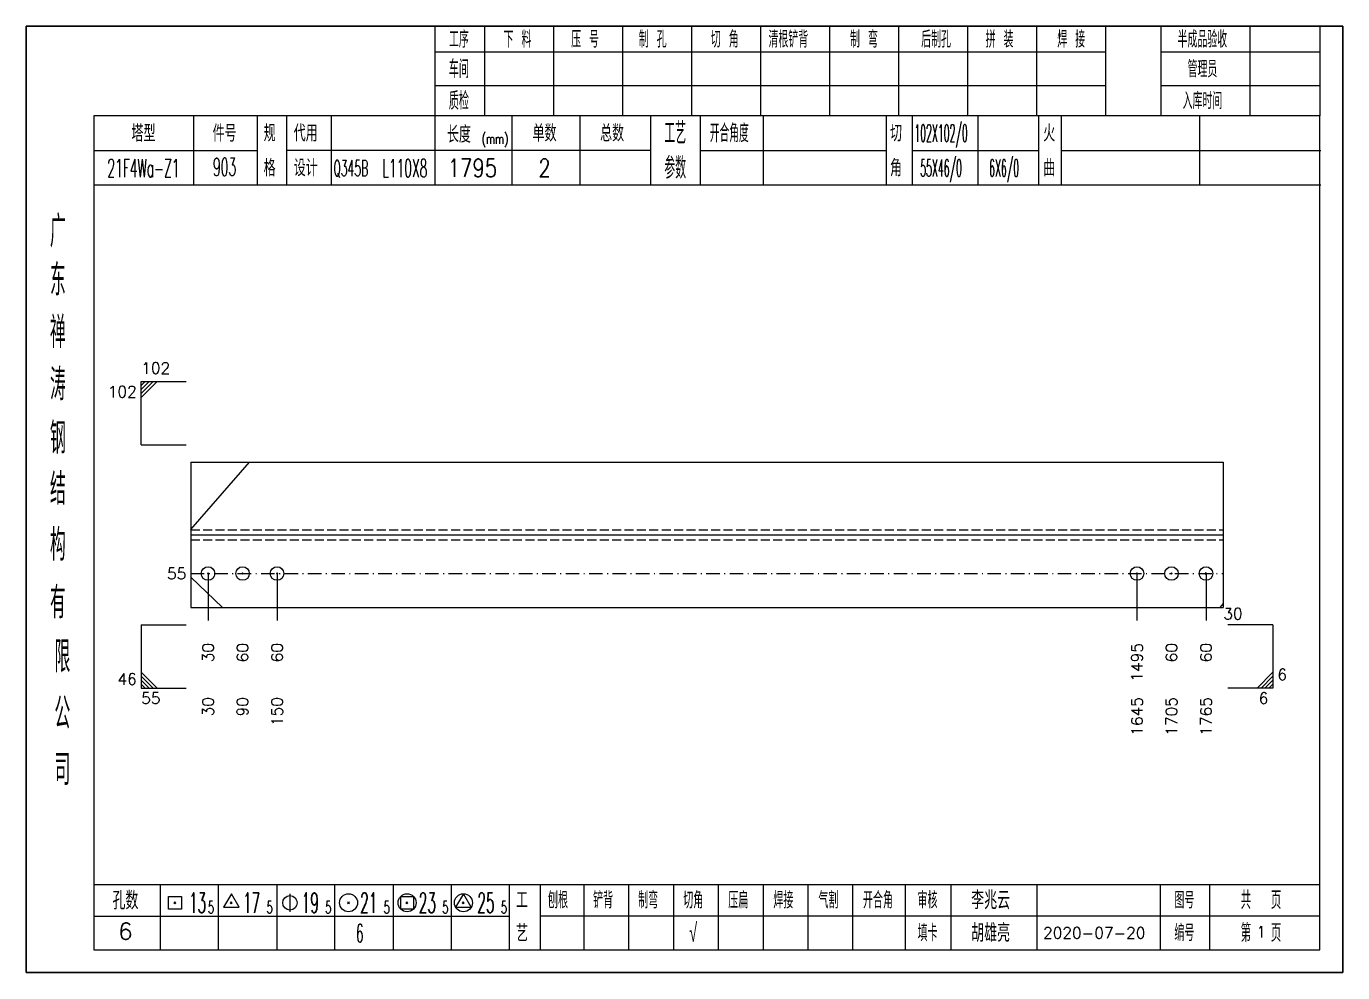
# Model space of a CAD drawing. Extents: x 1310 to 15542, y -76 to 8381.
# Drawn here: x 1516.4 to 1808.6, y -76.1 to 133.9 of the extents above; entities that cross this region are included whole.
import ezdxf
from ezdxf.enums import TextEntityAlignment as Align

# ---------------------------------------------------------------- set-up
doc = ezdxf.new("R2010")
doc.units = 0
doc.header["$MEASUREMENT"] = 0
doc.linetypes.add('一点画线', pattern=[5.2, 3, -1, 0.2, -1])
doc.linetypes.add('虚线', pattern=[2.75, 2, -0.75])
doc.layers.get('0').update_dxf_attribs({"linetype": 'CONTINUOUS', "lineweight": 25})
for name, color, linetype, lineweight in [('1', 7, 'CONTINUOUS', 25), ('4', 7, 'CONTINUOUS', 25), ('5', 7, 'CONTINUOUS', 25)]:
    doc.layers.add(name, color=color, linetype=linetype, lineweight=lineweight)
doc.styles.get("Standard").update_dxf_attribs({"font": 'simplex.shx', "width": 0.7, "height": 3, "bigfont": 'gbhzfs.shx'})

# ---------------------------------------------------------------- blocks, each defined once
blk = doc.blocks.new('孔21.5')
at = {"layer": '5', "color": 7, "linetype": 'Continuous', "lineweight": 13}
for p, q in [((-0.1, -0.1), (0.1, 0.1)), ((0.1, -0.1), (-0.1, 0.1))]:
    blk.add_line(p, q, dxfattribs=at)
blk.add_circle((0, 0), 1, dxfattribs=at)
blk = doc.blocks.new('CTJGK')
at = {"color": 6, "linetype": 'Continuous'}
for p, q in [((0, 209.97), (292.13, 209.97)), ((0, 0), (0, 209.97)), ((292.13, 209.97), (292.13, 0)), ((292.13, 0), (0, 0))]:
    blk.add_line(p, q, dxfattribs=at)

msp = doc.modelspace()

# ---------------------------------------------------------------- linework, layer by layer
at = {"color": 7, "linetype": 'Continuous', "lineweight": 13}
for p, q in [((1541.922, 55.034), (1551.922, 55.034)), ((1541.922, 41.034), (1541.922, 55.034)), ((1542.797, 55.034), (1541.922, 54.159)), ((1543.672, 55.034), (1541.922, 53.284)), ((1544.547, 55.034), (1541.922, 52.409)), ((1545.422, 55.034), (1541.922, 51.534)), ((1541.922, 41.034), (1551.922, 41.034)), ((1552.922, 22.204), (1565.942, 37.125)), ((1556.751, 12.443), (1556.751, 2.034)), ((1572.069, 12.443), (1572.069, 2.034)), ((1762.904, 12.443), (1762.904, 2.034)), ((1778.222, 12.443), (1778.222, 2.034)), ((1552.922, 11.672), (1559.942, 4.943)), ((1782.052, 5.821), (1781.286, 4.943)), ((1541.922, 1.034), (1551.922, 1.034)), ((1541.922, 1.034), (1541.922, -12.966)), ((1793.052, 1.034), (1783.052, 1.034)), ((1793.052, 1.034), (1793.052, -12.966)), ((1545.422, -12.966), (1541.922, -9.466)), ((1544.547, -12.966), (1541.922, -10.341)), ((1543.672, -12.966), (1541.922, -11.216)), ((1789.552, -12.966), (1793.052, -9.466)), ((1790.427, -12.966), (1793.052, -10.341)), ((1791.302, -12.966), (1793.052, -11.216)), ((1542.797, -12.966), (1541.922, -12.091)), ((1541.922, -12.966), (1551.922, -12.966)), ((1793.052, -12.966), (1783.052, -12.966)), ((1792.177, -12.966), (1793.052, -12.091))]:
    msp.add_line(p, q, dxfattribs=at)
at = {"color": 7, "linetype": 'Continuous', "lineweight": 18}
for p, q in [((1552.922, 37.125), (1552.922, 4.943)), ((1552.922, 37.125), (1782.052, 37.125)), ((1782.052, 37.125), (1782.052, 4.943)), ((1552.922, 21.034), (1782.052, 21.034))]:
    msp.add_line(p, q, dxfattribs=at)
at = {"color": 1, "linetype": '虚线', "lineweight": 18}
for p, q in [((1552.922, 22.125), (1782.052, 22.125)), ((1552.922, 19.943), (1782.052, 19.943))]:
    msp.add_line(p, q, dxfattribs=at)
at = {"color": 3, "linetype": '一点画线', "lineweight": 13}
msp.add_line((1552.922, 12.443), (1782.052, 12.443), dxfattribs=at)
at = {"layer": '1', "color": 7, "linetype": 'Continuous', "lineweight": 18}
msp.add_line((1552.922, 4.943), (1782.052, 4.943), dxfattribs=at)
at = {"layer": '4', "color": 1, "linetype": 'Continuous', "lineweight": 18}
for p, q in [((1516.422, 133.861), (1516.422, -76.109)), ((1808.552, 133.861), (1516.422, 133.861)), ((1607.052, 133.861), (1607.052, 114.021)), ((1618.082, 133.861), (1618.082, 114.001)), ((1633.392, 133.861), (1633.392, 114.001)), ((1648.712, 133.861), (1648.712, 114.001)), ((1664.022, 133.861), (1664.022, 114.001)), ((1679.332, 133.861), (1679.332, 114.001)), ((1694.642, 133.861), (1694.642, 114.001)), ((1709.962, 133.861), (1709.962, 114.001)), ((1725.272, 133.861), (1725.272, 114.001)), ((1740.582, 133.861), (1740.582, 114.001)), ((1755.892, 133.861), (1755.892, 114.021)), ((1755.892, 133.861), (1755.892, 114.001)), ((1768.172, 133.861), (1768.172, 114.001)), ((1787.922, 133.861), (1787.922, 114.001)), ((1803.502, 133.861), (1803.502, 114.001)), ((1808.552, 104.061), (1808.552, 133.861)), ((1755.892, 128.131), (1607.052, 128.131)), ((1803.502, 128.131), (1768.172, 128.131)), ((1755.892, 120.651), (1607.052, 120.651)), ((1803.502, 120.651), (1768.172, 120.651)), ((1531.432, 114.001), (1531.432, -71.059)), ((1803.502, 114.001), (1531.432, 114.001)), ((1553.552, 114.011), (1553.552, 98.591)), ((1567.702, 98.591), (1567.702, 114.001)), ((1574.202, 98.591), (1574.202, 114.001)), ((1584.072, 114.001), (1584.072, 98.591)), ((1607.052, 114.021), (1607.052, 98.591)), ((1624.172, 114.001), (1624.172, 98.591)), ((1639.222, 114.001), (1639.222, 98.591)), ((1654.922, 114.001), (1654.922, 98.591)), ((1665.982, 114.001), (1665.982, 98.591)), ((1679.932, 114.001), (1679.932, 98.591)), ((1707.232, 114.001), (1707.232, 98.591)), ((1712.992, 114.001), (1712.992, 98.591)), ((1727.612, 114.001), (1727.612, 98.591)), ((1741.072, 114.001), (1741.072, 98.591)), ((1746.062, 114.001), (1746.062, 98.591)), ((1776.802, 114.001), (1776.802, 98.591)), ((1803.502, -71.059), (1803.502, 114.001)), ((1567.702, 106.241), (1531.432, 106.241)), ((1654.922, 106.291), (1574.202, 106.291)), ((1665.982, 106.291), (1707.232, 106.291)), ((1712.992, 106.291), (1741.072, 106.291)), ((1746.062, 106.291), (1803.682, 106.291)), ((1808.552, -76.109), (1808.552, 104.061)), ((1803.682, 98.591), (1531.432, 98.591)), ((1531.432, -56.529), (1803.502, -56.529)), ((1546.122, -56.529), (1546.122, -71.059)), ((1559.052, -71.059), (1559.052, -56.529)), ((1571.982, -56.529), (1571.982, -71.059)), ((1584.902, -71.059), (1584.902, -56.529)), ((1597.832, -56.529), (1597.832, -71.059)), ((1610.762, -71.059), (1610.762, -56.529)), ((1623.682, -71.059), (1623.682, -56.529)), ((1630.552, -71.059), (1630.552, -56.529)), ((1640.212, -71.059), (1640.212, -56.529)), ((1650.152, -71.059), (1650.152, -56.529)), ((1660.092, -71.059), (1660.092, -56.529)), ((1670.042, -71.059), (1670.042, -56.529)), ((1679.982, -71.059), (1679.982, -56.529)), ((1689.922, -71.059), (1689.922, -56.529)), ((1699.872, -71.059), (1699.872, -56.529)), ((1711.512, -71.059), (1711.512, -56.529)), ((1721.662, -71.059), (1721.662, -56.529)), ((1740.722, -71.059), (1740.722, -56.529)), ((1768.102, -71.059), (1768.102, -56.529)), ((1779.062, -71.059), (1779.062, -56.529)), ((1623.682, -63.659), (1531.432, -63.659)), ((1630.512, -63.499), (1803.502, -63.499)), ((1531.432, -71.059), (1803.502, -71.059)), ((1516.422, -76.109), (1808.552, -76.109))]:
    msp.add_line(p, q, dxfattribs=at)
at = {"layer": '4', "color": 7, "linetype": 'Continuous', "lineweight": 13}
for p, q in [((1548.008, -62.023), (1548.008, -59.195)), ((1548.008, -59.195), (1550.836, -59.195)), ((1549.222, -60.809), (1549.622, -60.409)), ((1549.622, -60.809), (1549.222, -60.409)), ((1550.836, -59.195), (1550.836, -62.023)), ((1561.922, -58.609), (1560.19, -61.609)), ((1561.722, -60.809), (1562.122, -60.409)), ((1562.122, -60.809), (1561.722, -60.409)), ((1563.654, -61.609), (1561.922, -58.609)), ((1574.922, -58.609), (1574.922, -62.609)), ((1587.722, -60.809), (1588.122, -60.409)), ((1588.122, -60.809), (1587.722, -60.409)), ((1599.508, -62.023), (1599.508, -59.195)), ((1599.508, -59.195), (1602.336, -59.195)), ((1600.722, -60.809), (1601.122, -60.409)), ((1601.122, -60.809), (1600.722, -60.409)), ((1602.336, -59.195), (1602.336, -62.023)), ((1613.422, -58.609), (1611.69, -61.609)), ((1613.222, -60.809), (1613.622, -60.409)), ((1613.622, -60.809), (1613.222, -60.409)), ((1615.154, -61.609), (1613.422, -58.609)), ((1550.836, -62.023), (1548.008, -62.023)), ((1560.19, -61.609), (1563.654, -61.609)), ((1602.336, -62.023), (1599.508, -62.023)), ((1611.69, -61.609), (1615.154, -61.609))]:
    msp.add_line(p, q, dxfattribs=at)
for centre, radius in [((1574.922, -60.609), 1.6), ((1587.922, -60.609), 2), ((1600.922, -60.609), 2), ((1613.422, -60.609), 2)]:
    msp.add_circle(centre, radius, dxfattribs=at)

# ---------------------------------------------------------------- block references
at = {"color": 0, "linetype": 'Continuous'}
msp.add_blockref('CTJGK', (1516.422, -76.109), dxfattribs=at)
at = {"layer": '1', "color": 8, "linetype": 'Continuous', "lineweight": 9, "xscale": 1.5, "yscale": 1.5, "zscale": 1.5}
for p in [(1556.751, 12.443), (1564.41, 12.443), (1572.069, 12.443), (1762.904, 12.443), (1770.563, 12.443), (1778.222, 12.443)]:
    msp.add_blockref('孔21.5', p, dxfattribs=at)

# ---------------------------------------------------------------- texts
at = {"color": 7, "linetype": 'Continuous', "lineweight": 13}
for s, p in [('102', (1541.922, 56.034)), ('6', (1794.052, -11.966))]:
    msp.add_text(s, height=2.5, dxfattribs=at).set_placement(p, align=Align.BOTTOM_LEFT)
for s, p in [('102', (1540.922, 54.034)), ('6', (1792.052, -13.966))]:
    msp.add_text(s, height=2.5, dxfattribs=at).set_placement(p, align=Align.TOP_RIGHT)
msp.add_text('55', height=2.5, dxfattribs=at).set_placement((1551.922, 12.443), align=Align.MIDDLE_RIGHT)
msp.add_text('46', height=2.5, dxfattribs=at).set_placement((1540.922, -12.966), align=Align.BOTTOM_RIGHT)
msp.add_text('55', height=2.5, dxfattribs=at).set_placement((1541.922, -13.966), align=Align.TOP_LEFT)
at = {"layer": '1', "color": 7, "linetype": 'Continuous', "lineweight": 13}
msp.add_text('30', height=2.5, dxfattribs=at).set_placement((1782.052, 3.534), align=Align.MIDDLE_LEFT)
at = {"layer": '1', "color": 8, "linetype": 'Continuous', "lineweight": 9}
for s, p in [('30', (1556.751, -2.966)), ('60', (1564.41, -2.966)), ('60', (1572.069, -2.966)), ('1495', (1762.904, -2.966)), ('60', (1770.563, -2.966)), ('60', (1778.222, -2.966))]:
    msp.add_text(s, height=2.5, rotation=90, dxfattribs=at).set_placement(p, align=Align.MIDDLE_RIGHT)
at = {"layer": '1', "color": 7, "linetype": 'Continuous', "lineweight": 13}
for s, p in [('30', (1556.751, -14.966)), ('90', (1564.41, -14.966)), ('150', (1572.069, -14.966)), ('1645', (1762.904, -14.966)), ('1705', (1770.563, -14.966)), ('1765', (1778.222, -14.966))]:
    msp.add_text(s, height=2.5, rotation=90, dxfattribs=at).set_placement(p, align=Align.MIDDLE_RIGHT)
at = {"layer": '4', "color": 1, "linetype": 'Continuous', "lineweight": 25}
for s, height, width, p in [('工序', 3.7, 0.7, (1612.422, 130.991)), ('下 料', 3.7, 0.7, (1625.422, 130.991)), ('压 号', 3.7, 0.7, (1640.422, 130.991)), ('制 孔', 3.7, 0.7, (1655.422, 130.991)), ('切 角', 3.7, 0.7, (1671.422, 130.991)), ('清根铲背 ', 3.7, 0.7, (1686.422, 130.991)), (' 制 弯', 3.7, 0.7, (1701.422, 130.991)), (' 后制孔', 3.7, 0.7, (1717.422, 130.991)), ('拼 装', 3.7, 0.7, (1732.422, 130.991)), (' 焊 接', 3.7, 0.7, (1747.422, 130.991)), ('半成品验收', 3.7, 0.7, (1777.422, 130.991)), ('车间', 4, 0.7, (1612.422, 124.391)), ('管理员', 3.7, 0.7, (1777.422, 124.391)), ('质检', 4, 0.7, (1612.422, 117.331)), ('入库时间', 3.7, 0.7, (1777.422, 117.331)), ('工艺', 4.8, 0.7, (1660.422, 110.151)), ('开合角度', 4, 0.6, (1672.422, 110.151)), ('102X102/0', 3.8, 0.4, (1719.422, 110.151)), ('(mm)', 2.24, 0.7, (1620.422, 108.891)), ('参数', 4.8, 0.7, (1660.422, 102.441)), ('21F4Wa-Z1', 4, 0.5, (1542.422, 102.411)), ('903', 4, 0.5, (1560.422, 102.661)), ('Q345B', 3.5, 0.5, (1588.422, 102.391)), ('L110X8', 4, 0.5, (1600.422, 102.391)), ('1795', 4, 0.8, (1615.422, 102.441)), ('2', 4, 0.8, (1631.422, 102.441)), ('55X46/0', 3.8, 0.4, (1719.422, 102.441)), ('6X6/0', 3.8, 0.4, (1733.422, 102.441)), ('广', 6.96, 0.7, (1523.422, 88.361)), ('东', 6.96, 0.7, (1523.422, 77.571)), ('禅', 6.96, 0.7, (1523.422, 65.981)), ('涛', 6.96, 0.7, (1523.422, 54.381)), ('钢', 6.96, 0.7, (1523.422, 42.491)), ('结', 6.96, 0.7, (1523.422, 31.181)), ('构', 6.96, 0.7, (1523.422, 18.801)), ('有', 6.96, 0.7, (1523.422, 5.991)), ('限', 6.96, 0.7, (1524.422, -6.009)), ('公', 6.96, 0.7, (1524.422, -18.549)), ('司', 6.96, 0.7, (1524.422, -31.029)), ('13', 4.47, 0.5, (1554.422, -60.609)), ('17', 4.47, 0.5, (1566.422, -60.609)), ('19', 4.47, 0.5, (1579.422, -60.609)), ('21', 4.47, 0.5, (1592.422, -60.609)), ('23', 4.47, 0.5, (1605.422, -60.609)), ('25', 4.47, 0.5, (1618.422, -60.609)), ('刨根', 3.7, 0.8, (1634.422, -60.009)), ('铲背', 3.7, 0.8, (1644.422, -60.009)), ('制弯', 3.7, 0.8, (1654.422, -60.009)), ('切角', 3.7, 0.8, (1664.422, -60.009)), ('压扁', 3.7, 0.8, (1674.422, -60.009)), ('焊接', 3.7, 0.8, (1684.422, -60.009)), ('气割', 3.7, 0.8, (1694.422, -60.009)), ('开合角', 3.7, 0.8, (1705.422, -60.009)), ('审核', 3.7, 0.8, (1716.422, -60.009)), ('图号', 3.7, 0.8, (1773.422, -60.009)), ('共  页', 4, 0.8, (1790.422, -60.009)), ('5', 2.68, 0.6, (1557.422, -61.609)), ('5', 2.68, 0.6, (1570.422, -61.609)), ('5', 2.68, 0.6, (1583.422, -61.609)), ('5', 2.68, 0.6, (1596.422, -61.609)), ('5', 2.68, 0.6, (1609.422, -61.609)), ('5', 2.68, 0.6, (1622.422, -61.609)), ('6', 4, 0.5, (1590.422, -67.359)), ('√', 4, 0.6, (1664.422, -67.279)), ('填卡', 3.7, 0.8, (1716.422, -67.279)), ('编号', 3.7, 0.8, (1773.422, -67.279)), ('第  页', 4, 0.8, (1790.422, -67.279))]:
    msp.add_text(s, height=height, dxfattribs=dict(at, width=width)).set_placement(p, align=Align.MIDDLE_CENTER)
for s, height, p in [('塔型', 3.7, (1542.422, 110.121)), ('件号', 3.7, (1560.422, 110.121)), ('规', 3.7, (1570.422, 110.151)), ('代用', 3.7, (1578.422, 110.151)), ('长度', 3.7, (1612.422, 109.891)), ('单数', 3.7, (1631.422, 110.151)), ('总数', 3.7, (1646.422, 110.151)), ('切', 3.7, (1709.422, 110.151)), ('火', 3.7, (1743.422, 110.151)), ('格', 3.7, (1570.422, 102.441)), ('设计', 3.7, (1578.422, 102.441)), ('角', 3.7, (1709.422, 102.441)), ('曲', 3.7, (1743.422, 102.441)), ('孔数', 4, (1538.422, -60.089)), ('工', 3.7, (1626.422, -60.009)), ('李兆云', 4, (1730.422, -60.009)), ('6', 3.7, (1538.422, -66.919)), ('艺', 3.7, (1626.422, -67.359)), ('胡雄亮', 4, (1730.422, -67.279)), ('2020-07-20', 2.5, (1753.422, -67.279))]:
    msp.add_text(s, height=height, dxfattribs=at).set_placement(p, align=Align.MIDDLE_CENTER)
at = {"layer": '4', "color": 6, "linetype": 'Continuous', "lineweight": 25, "width": 0.8}
msp.add_text('1', height=2.5, dxfattribs=at).set_placement((1790.447, -67.051), align=Align.MIDDLE_CENTER)

doc.saveas('drawing.dxf')
